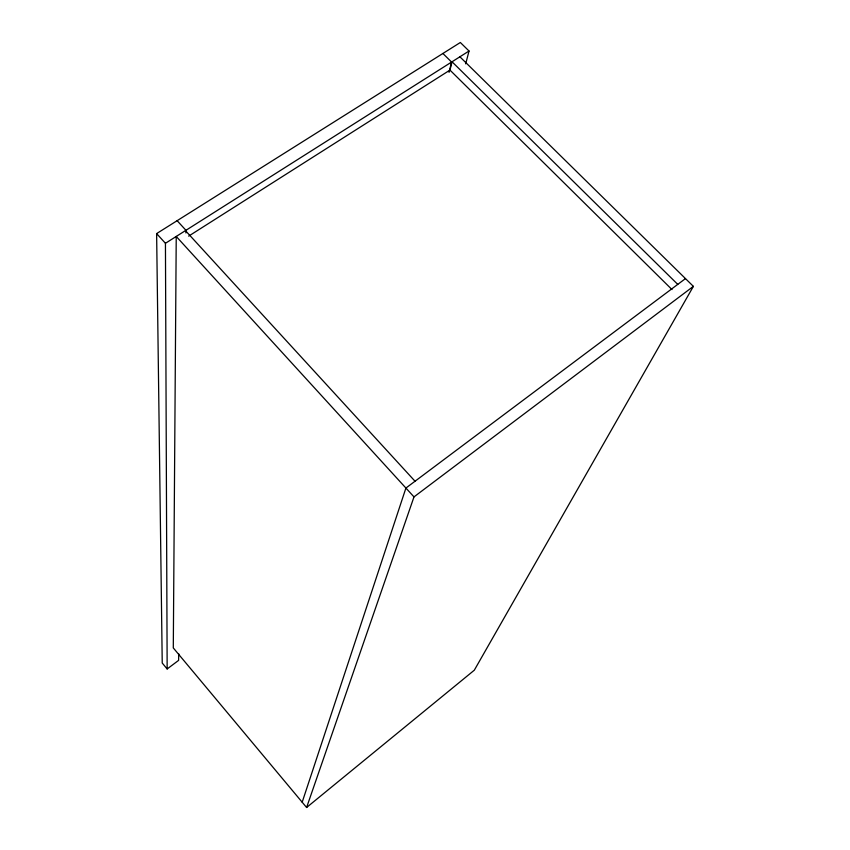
<?xml version="1.0" encoding="UTF-8"?>
<svg xmlns="http://www.w3.org/2000/svg" width="850" height="850" viewBox="0 0 850 850"><rect width="100%" height="100%" fill="white"/><g stroke="black" fill="none" stroke-linecap="round" stroke-linejoin="round"><path stroke-width="1.27" d="M178.712 653.735L178.606 660.376L167.153 668.961L162.233 663.043L156.623 233.591L460.339 42.5L469.03 51.011L465.694 63.846M185.906 232.953L185.948 230.297L177.14 220.692M449.044 72.356L451.584 62.05L442.892 53.476M449.799 70.794L452.03 61.774L677.758 284.389M302.186 802.209L405.918 488.059L685.482 278.598M413.993 496.899L176.237 236.449L173.294 647.923L306.606 807.5L413.993 496.899L693.377 286.365L459.892 56.791M693.377 286.365L474.311 670.193L306.606 807.5M167.153 668.961L165.442 243.291L469.03 51.011M188.657 236.13L449.969 70.093L671.989 289.563M185.438 230.626L415.034 481.238M156.623 233.591L165.442 243.291"/></g></svg>
